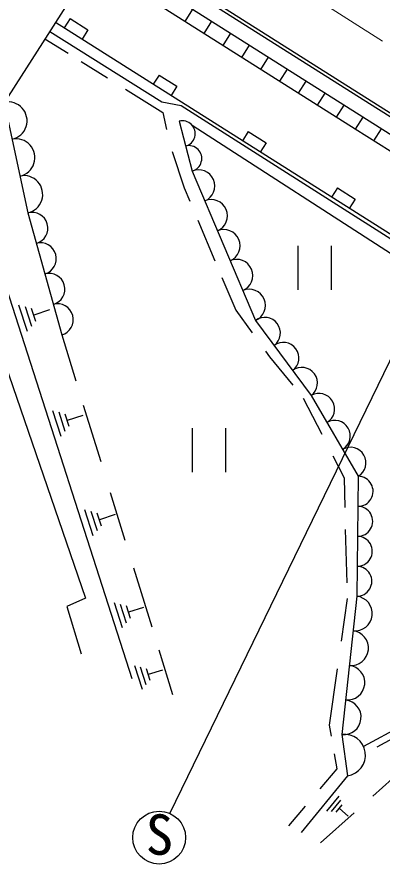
# Model space of a CAD drawing. Units: millimetres, scale not verified. Extents: x 40000 to 680000, y 20000 to 380000.
# Drawn here: x 80724 to 97310, y 255417 to 293872 of the extents above; entities that cross this region are included whole.
import ezdxf
from ezdxf.enums import TextEntityAlignment as Align

# ---------------------------------------------------------------- set-up
doc = ezdxf.new("R2010")
doc.units = ezdxf.units.MM
doc.header["$LTSCALE"] = 1000
doc.linetypes.add('CHAIN', pattern=[18.5, 12, -1.5, 3.5, -1.5])
for name, color, linetype, lineweight in [('M-BGD', 7, 'Continuous', 25), ('M-BMK', 2, 'CHAIN', 13), ('M-BMK-SRVR', 3, 'Continuous', 25), ('M-STR-STRC', 7, 'Continuous', 25)]:
    doc.layers.add(name, color=color, linetype=linetype, lineweight=lineweight)
doc.styles.add('ＭＳ ゴシック', font='')
doc.styles.get('ＭＳ ゴシック').set_extended_font_data('MS Gothic')

msp = doc.modelspace()

# ---------------------------------------------------------------- linework, layer by layer
at = {"layer": 'M-BGD'}
for p, q in [((96739, 289920), (84898, 297417)), ((96819, 290047), (84979, 297544)), ((96429, 289322), (84539, 296856)), ((96082, 288773), (84189, 296308)), ((88701, 294219), (88353, 293670)), ((101485, 281595), (82474, 293626)), ((83140, 293796), (82873, 293374)), ((83140, 293796), (83949, 293284)), ((89559, 293675), (89211, 293126)), ((82212, 293217), (87303, 290015)), ((83949, 293284), (83682, 292862)), ((90418, 293131), (90070, 292582)), ((81999, 292884), (83045, 292230)), ((91277, 292587), (90929, 292038)), ((92135, 292043), (91787, 291493)), ((83649, 291852), (84845, 291104)), ((92994, 291498), (92646, 290949)), ((87186, 291236), (86919, 290813)), ((87186, 291236), (87995, 290724)), ((87995, 290724), (87728, 290301)), ((93853, 290954), (93505, 290405)), ((85663, 290592), (87354, 289534)), ((94711, 290410), (94363, 289861)), ((80152, 289995), (81219, 284977)), ((87303, 290015), (88188, 289848)), ((105312, 284686), (96819, 290047)), ((88188, 289848), (101775, 281199)), ((95570, 289866), (95222, 289317)), ((105232, 284559), (96739, 289920)), ((87354, 289534), (87514, 288765)), ((96429, 289322), (96081, 288773)), ((96429, 289322), (96082, 288772)), ((104820, 284043), (96429, 289322)), ((88089, 289143), (88684, 286876)), ((88685, 288954), (100104, 281595)), ((91232, 288675), (90965, 288253)), ((91232, 288675), (92042, 288163)), ((104478, 283490), (96082, 288773)), ((97268, 288794), (96922, 288244)), ((92042, 288163), (91774, 287741)), ((87779, 287761), (88315, 286118)), ((88684, 286876), (91562, 280096)), ((88315, 286118), (88571, 285513)), ((95279, 286115), (95011, 285692)), ((95279, 286115), (96088, 285603)), ((96088, 285603), (95821, 285180)), ((81219, 284977), (82758, 279437)), ((88939, 284643), (89717, 282806)), ((93493, 281486), (93493, 283486)), ((94993, 283486), (94993, 281486)), ((85956, 263828), (80129, 281951)), ((90039, 282046), (90666, 280564)), ((81201, 279594), (80816, 280790)), ((81395, 279819), (81108, 280718)), ((81588, 280044), (81390, 280637)), ((82209, 280572), (81489, 280341)), ((90666, 280564), (91412, 279531)), ((91562, 280096), (94089, 276682)), ((79650, 279652), (83841, 267488)), ((82758, 279437), (83399, 277357)), ((92016, 278695), (92199, 278441)), ((92199, 278441), (93255, 277149)), ((93732, 276566), (94572, 274925)), ((94089, 276682), (96231, 273018)), ((83739, 276255), (84532, 273685)), ((82737, 274830), (82357, 275995)), ((82921, 275057), (82640, 275925)), ((83103, 275273), (82922, 275845)), ((83711, 275783), (83012, 275559)), ((88702, 273207), (88702, 275207)), ((90202, 275207), (90202, 273207)), ((95074, 273946), (95582, 272953)), ((95582, 272953), (95616, 271609)), ((96231, 273018), (96157, 267573)), ((84963, 272287), (85632, 270118)), ((84187, 270312), (83809, 271497)), ((84380, 270537), (84092, 271426)), ((84562, 270754), (84374, 271346)), ((85183, 271282), (84473, 271049)), ((95641, 270599), (95702, 268181)), ((86021, 268857), (86847, 266179)), ((83841, 267488), (82986, 267113)), ((85524, 266143), (85160, 267275)), ((95720, 267466), (95446, 265535)), ((96157, 267573), (95484, 261297)), ((82986, 267113), (83635, 264960)), ((85706, 266359), (85433, 267206)), ((85887, 266566), (85706, 267137)), ((86473, 267068), (85796, 266851)), ((87168, 265138), (87793, 263112)), ((86429, 263338), (86076, 264408)), ((86600, 263546), (86340, 264350)), ((86769, 263744), (86603, 264282)), ((87332, 264220), (86687, 264018)), ((95267, 264273), (94906, 261726)), ((99075, 262161), (96474, 260748)), ((94906, 261726), (94995, 261224)), ((95484, 261297), (95742, 259427)), ((97090, 260744), (98184, 261336)), ((95137, 260423), (95258, 259736)), ((95258, 259736), (94481, 258825)), ((96891, 258505), (98239, 259714)), ((95742, 259427), (93630, 256847)), ((94806, 257816), (95368, 258503)), ((93814, 258043), (93058, 257156)), ((95015, 257796), (95442, 258311)), ((95223, 257767), (95504, 258110)), ((94516, 256377), (96045, 257748)), ((95775, 257597), (95369, 257938))]:
    msp.add_line(p, q, dxfattribs=at)
for centre, radius, start, end in [((80330, 289159), 855, 281.9976, 101.9976), ((88238, 288576), 586, 284.7041, 104.7041), ((80686, 287486), 855, 281.9976, 101.9976), ((88535, 287443), 586, 284.7041, 104.7041), ((88972, 286198), 737, 293.0008, 113.0008), ((81041, 285813), 855, 281.9976, 101.9976), ((89548, 284842), 737, 293.0008, 113.0008), ((81411, 284284), 719, 285.5219, 105.5219), ((90123, 283486), 737, 293.0008, 113.0008), ((81796, 282899), 719, 285.5219, 105.5219), ((90699, 282130), 737, 293.0008, 113.0008), ((82181, 281514), 719, 285.5219, 105.5219), ((91274, 280774), 737, 293.0008, 113.0008), ((82565, 280129), 719, 285.5219, 105.5219), ((91983, 279527), 708, 306.5095, 126.5095), ((92826, 278389), 708, 306.5095, 126.5095), ((93668, 277251), 708, 306.5095, 126.5095), ((94446, 276072), 707, 300.3083, 120.3083), ((95160, 274850), 707, 300.3083, 120.3083), ((95874, 273629), 707, 300.3083, 120.3083), ((96222, 272337), 681, 269.2159, 89.2159), ((96203, 270976), 681, 269.2159, 89.2159), ((96184, 269615), 681, 269.2159, 89.2159), ((96166, 268254), 681, 269.2159, 89.2159), ((96072, 266789), 789, 263.8831, 83.8831), ((95904, 265220), 789, 263.8831, 83.8831), ((95736, 263651), 789, 263.8831, 83.8831), ((95568, 262081), 789, 263.8831, 83.8831), ((95613, 260362), 944, 277.8671, 97.8671)]:
    msp.add_arc(centre, radius, start, end, dxfattribs=at)
at = {"layer": 'M-BMK'}
msp.add_line((87206, 299206), (102473, 289513), dxfattribs=at)
at = {"layer": 'M-BMK-SRVR'}
msp.add_line((85866, 298932), (67052, 269503), dxfattribs=at)
at = {"layer": 'M-STR-STRC'}
msp.add_line((87669, 257716), (101372, 285879), dxfattribs=at)
msp.add_circle((87187, 256617), 1200, dxfattribs=at)

# ---------------------------------------------------------------- texts
at = {"layer": 'M-STR-STRC', "style": 'ＭＳ ゴシック'}
msp.add_text('S', height=1833, dxfattribs=at).set_placement((86574, 255290), align=Align.BOTTOM_LEFT)

doc.saveas('drawing.dxf')
